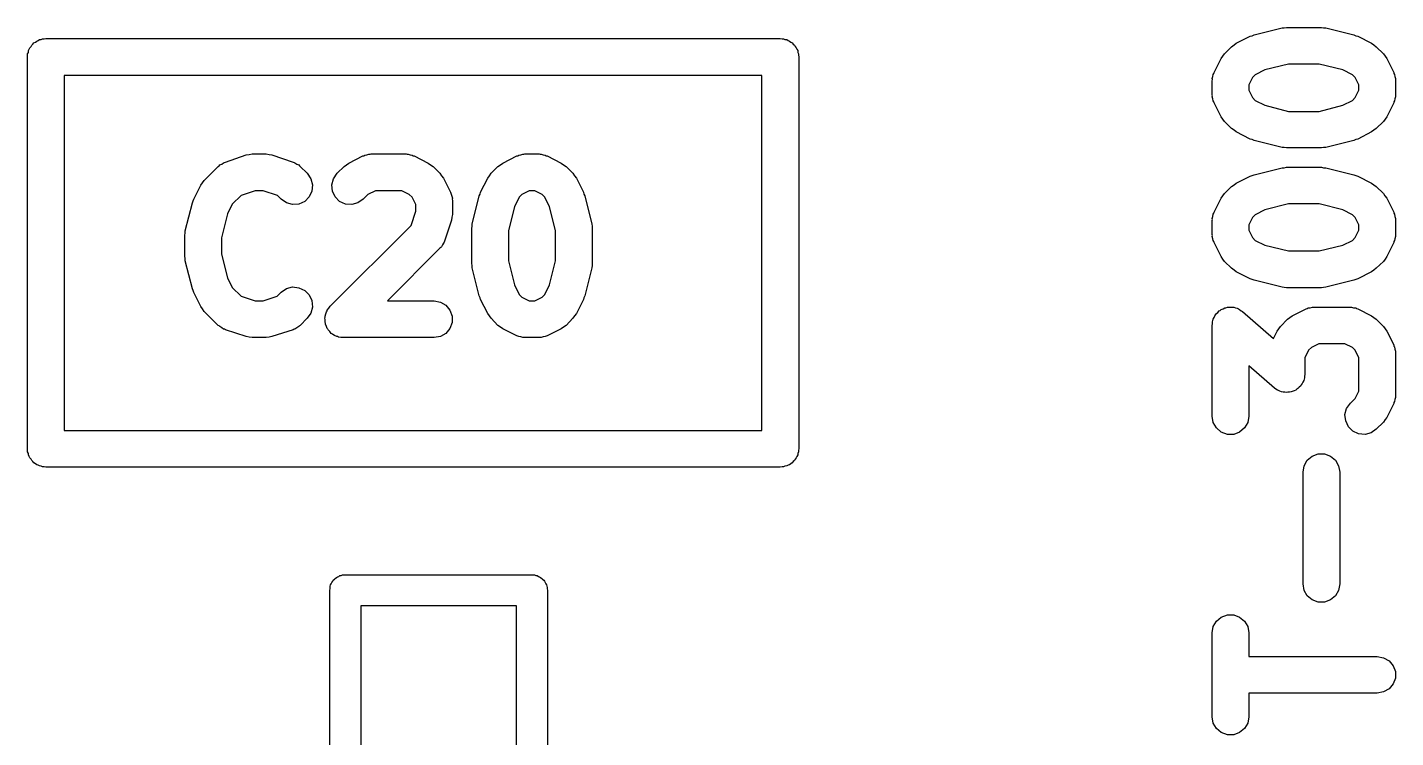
# Model space of a CAD drawing. Extents: x 103.2 to 159.1, y -150.7 to -109.
# Drawn here: x 153.36 to 158.95, y -127.13 to -124.23 of the extents above; entities that cross this region are included whole.
import ezdxf

# ---------------------------------------------------------------- set-up
doc = ezdxf.new("R2010")
doc.units = 0
doc.header["$MEASUREMENT"] = 0
doc.layers.add('BLACK', color=7, linetype='CONTINUOUS')

msp = doc.modelspace()

# ---------------------------------------------------------------- linework, layer by layer
at = {"layer": 'Black'}
for p, q in [((153.402, -124.281), (153.408, -124.277)), ((153.408, -124.277), (153.414, -124.276)), ((153.414, -124.276), (153.42, -124.274)), ((153.42, -124.274), (153.427, -124.274)), ((153.427, -124.274), (153.433, -124.273)), ((153.433, -124.273), (156.433, -124.273)), ((156.433, -124.273), (156.44, -124.274)), ((156.44, -124.274), (156.446, -124.274)), ((156.446, -124.274), (156.452, -124.276)), ((156.452, -124.276), (156.459, -124.277)), ((156.459, -124.277), (156.465, -124.281)), ((158.295, -124.292), (158.352, -124.263)), ((158.352, -124.263), (158.36, -124.261)), ((158.36, -124.261), (158.368, -124.258)), ((158.368, -124.258), (158.482, -124.229)), ((158.482, -124.229), (158.491, -124.229)), ((158.491, -124.229), (158.5, -124.227)), ((158.5, -124.227), (158.643, -124.227)), ((158.643, -124.227), (158.652, -124.229)), ((158.652, -124.229), (158.661, -124.229)), ((158.661, -124.229), (158.775, -124.258)), ((158.775, -124.258), (158.783, -124.261)), ((158.783, -124.261), (158.791, -124.263)), ((158.791, -124.263), (158.848, -124.292)), ((153.359, -124.335), (153.362, -124.329)), ((153.362, -124.329), (153.363, -124.322)), ((153.363, -124.322), (153.366, -124.316)), ((153.366, -124.316), (153.368, -124.31)), ((153.368, -124.31), (153.373, -124.305)), ((153.373, -124.305), (153.376, -124.3)), ((153.376, -124.3), (153.381, -124.295)), ((153.381, -124.295), (153.385, -124.29)), ((153.385, -124.29), (153.391, -124.287)), ((153.391, -124.287), (153.396, -124.283)), ((153.396, -124.283), (153.402, -124.281)), ((156.465, -124.281), (156.471, -124.283)), ((156.471, -124.283), (156.476, -124.287)), ((156.476, -124.287), (156.482, -124.29)), ((156.482, -124.29), (156.486, -124.295)), ((156.486, -124.295), (156.491, -124.3)), ((156.491, -124.3), (156.494, -124.305)), ((156.494, -124.305), (156.498, -124.31)), ((156.498, -124.31), (156.5, -124.316)), ((156.5, -124.316), (156.504, -124.322)), ((156.504, -124.322), (156.505, -124.329)), ((156.505, -124.329), (156.507, -124.335)), ((158.247, -124.335), (158.276, -124.306)), ((158.276, -124.306), (158.286, -124.299)), ((158.286, -124.299), (158.295, -124.292)), ((158.848, -124.292), (158.857, -124.299)), ((158.857, -124.299), (158.867, -124.306)), ((158.867, -124.306), (158.896, -124.335)), ((153.358, -124.348), (153.359, -124.341)), ((153.358, -125.948), (153.358, -124.348)), ((153.359, -124.341), (153.359, -124.335)), ((156.507, -124.335), (156.507, -124.341)), ((156.507, -124.341), (156.508, -124.348)), ((156.508, -124.348), (156.508, -125.948)), ((158.205, -124.411), (158.233, -124.354)), ((158.233, -124.354), (158.24, -124.344)), ((158.24, -124.344), (158.247, -124.335)), ((158.509, -124.377), (158.412, -124.401)), ((158.634, -124.377), (158.509, -124.377)), ((158.731, -124.401), (158.634, -124.377)), ((158.896, -124.335), (158.903, -124.344)), ((158.903, -124.344), (158.91, -124.354)), ((158.91, -124.354), (158.938, -124.411)), ((156.358, -124.423), (153.508, -124.423)), ((153.508, -124.423), (153.508, -125.873)), ((156.358, -125.873), (156.358, -124.423)), ((158.197, -124.436), (158.2, -124.428)), ((158.198, -124.44), (158.197, -124.436)), ((158.197, -124.445), (158.198, -124.44)), ((158.2, -124.428), (158.201, -124.419)), ((158.201, -124.419), (158.203, -124.415)), ((158.203, -124.415), (158.205, -124.411)), ((158.362, -124.432), (158.347, -124.462)), ((158.373, -124.421), (158.362, -124.432)), ((158.412, -124.401), (158.373, -124.421)), ((158.77, -124.421), (158.731, -124.401)), ((158.781, -124.432), (158.77, -124.421)), ((158.796, -124.462), (158.781, -124.432)), ((158.938, -124.411), (158.939, -124.415)), ((158.939, -124.415), (158.942, -124.419)), ((158.942, -124.419), (158.943, -124.428)), ((158.943, -124.428), (158.946, -124.436)), ((158.946, -124.436), (158.945, -124.44)), ((158.945, -124.44), (158.946, -124.445)), ((158.197, -124.502), (158.197, -124.445)), ((158.347, -124.462), (158.347, -124.484)), ((158.347, -124.484), (158.362, -124.514)), ((158.781, -124.514), (158.796, -124.484)), ((158.796, -124.484), (158.796, -124.462)), ((158.946, -124.445), (158.946, -124.502)), ((158.198, -124.506), (158.197, -124.502)), ((158.197, -124.51), (158.198, -124.506)), ((158.2, -124.519), (158.197, -124.51)), ((158.201, -124.527), (158.2, -124.519)), ((158.203, -124.531), (158.201, -124.527)), ((158.205, -124.535), (158.203, -124.531)), ((158.233, -124.592), (158.205, -124.535)), ((158.362, -124.514), (158.373, -124.526)), ((158.373, -124.526), (158.412, -124.545)), ((158.412, -124.545), (158.509, -124.57)), ((158.634, -124.57), (158.731, -124.545)), ((158.731, -124.545), (158.77, -124.526)), ((158.77, -124.526), (158.781, -124.514)), ((158.938, -124.535), (158.91, -124.592)), ((158.939, -124.531), (158.938, -124.535)), ((158.942, -124.527), (158.939, -124.531)), ((158.943, -124.519), (158.942, -124.527)), ((158.946, -124.51), (158.943, -124.519)), ((158.946, -124.502), (158.945, -124.506)), ((158.945, -124.506), (158.946, -124.51)), ((158.24, -124.602), (158.233, -124.592)), ((158.247, -124.612), (158.24, -124.602)), ((158.276, -124.64), (158.247, -124.612)), ((158.509, -124.57), (158.634, -124.57)), ((158.896, -124.612), (158.867, -124.64)), ((158.903, -124.602), (158.896, -124.612)), ((158.91, -124.592), (158.903, -124.602)), ((158.286, -124.647), (158.276, -124.64)), ((158.295, -124.654), (158.286, -124.647)), ((158.352, -124.683), (158.295, -124.654)), ((158.848, -124.654), (158.791, -124.683)), ((158.857, -124.647), (158.848, -124.654)), ((158.867, -124.64), (158.857, -124.647)), ((158.36, -124.685), (158.352, -124.683)), ((158.368, -124.689), (158.36, -124.685)), ((158.482, -124.717), (158.368, -124.689)), ((158.491, -124.718), (158.482, -124.717)), ((158.5, -124.719), (158.491, -124.718)), ((158.643, -124.719), (158.5, -124.719)), ((158.652, -124.718), (158.643, -124.719)), ((158.661, -124.717), (158.652, -124.718)), ((158.775, -124.689), (158.661, -124.717)), ((158.783, -124.685), (158.775, -124.689)), ((158.791, -124.683), (158.783, -124.685)), ((154.152, -124.785), (154.159, -124.78)), ((154.159, -124.78), (154.163, -124.779)), ((154.163, -124.779), (154.167, -124.777)), ((154.167, -124.777), (154.252, -124.748)), ((154.252, -124.748), (154.264, -124.746)), ((154.264, -124.746), (154.276, -124.744)), ((154.276, -124.744), (154.333, -124.744)), ((154.333, -124.744), (154.345, -124.746)), ((154.345, -124.746), (154.357, -124.748)), ((154.357, -124.748), (154.443, -124.777)), ((154.443, -124.777), (154.447, -124.779)), ((154.447, -124.779), (154.451, -124.78)), ((154.451, -124.78), (154.458, -124.785)), ((154.671, -124.781), (154.728, -124.752)), ((154.728, -124.752), (154.732, -124.751)), ((154.732, -124.751), (154.736, -124.749)), ((154.736, -124.749), (154.745, -124.747)), ((154.745, -124.747), (154.753, -124.745)), ((154.753, -124.745), (154.758, -124.745)), ((154.758, -124.745), (154.762, -124.744)), ((154.762, -124.744), (154.905, -124.744)), ((154.905, -124.744), (154.909, -124.745)), ((154.909, -124.745), (154.913, -124.745)), ((154.913, -124.745), (154.922, -124.747)), ((154.922, -124.747), (154.93, -124.749)), ((154.93, -124.749), (154.934, -124.751)), ((154.934, -124.751), (154.938, -124.752)), ((154.938, -124.752), (154.995, -124.781)), ((155.3, -124.781), (155.357, -124.752)), ((155.357, -124.752), (155.361, -124.751)), ((155.361, -124.751), (155.365, -124.749)), ((155.365, -124.749), (155.373, -124.747)), ((155.373, -124.747), (155.382, -124.745)), ((155.382, -124.745), (155.386, -124.745)), ((155.386, -124.745), (155.39, -124.744)), ((155.39, -124.744), (155.448, -124.744)), ((155.448, -124.744), (155.452, -124.745)), ((155.452, -124.745), (155.456, -124.745)), ((155.456, -124.745), (155.465, -124.747)), ((155.465, -124.747), (155.473, -124.749)), ((155.473, -124.749), (155.477, -124.751)), ((155.477, -124.751), (155.481, -124.752)), ((155.481, -124.752), (155.538, -124.781)), ((154.08, -124.852), (154.137, -124.795)), ((154.137, -124.795), (154.141, -124.792)), ((154.141, -124.792), (154.144, -124.789)), ((154.144, -124.789), (154.152, -124.785)), ((154.458, -124.785), (154.466, -124.789)), ((154.466, -124.789), (154.469, -124.792)), ((154.469, -124.792), (154.472, -124.795)), ((154.472, -124.795), (154.501, -124.823)), ((154.501, -124.823), (154.516, -124.845)), ((154.608, -124.845), (154.623, -124.823)), ((154.623, -124.823), (154.652, -124.795)), ((154.652, -124.795), (154.662, -124.788)), ((154.662, -124.788), (154.671, -124.781)), ((154.995, -124.781), (155.005, -124.788)), ((155.005, -124.788), (155.015, -124.795)), ((155.015, -124.795), (155.043, -124.823)), ((155.043, -124.823), (155.05, -124.833)), ((155.05, -124.833), (155.058, -124.843)), ((155.238, -124.843), (155.245, -124.833)), ((155.245, -124.833), (155.252, -124.823)), ((155.252, -124.823), (155.28, -124.795)), ((155.28, -124.795), (155.29, -124.788)), ((155.29, -124.788), (155.3, -124.781)), ((155.538, -124.781), (155.548, -124.788)), ((155.548, -124.788), (155.558, -124.795)), ((155.558, -124.795), (155.586, -124.823)), ((155.586, -124.823), (155.593, -124.833)), ((155.593, -124.833), (155.6, -124.843)), ((158.295, -124.863), (158.352, -124.834)), ((158.352, -124.834), (158.36, -124.832)), ((158.36, -124.832), (158.368, -124.829)), ((158.368, -124.829), (158.482, -124.8)), ((158.482, -124.8), (158.491, -124.8)), ((158.491, -124.8), (158.5, -124.798)), ((158.5, -124.798), (158.643, -124.798)), ((158.643, -124.798), (158.652, -124.8)), ((158.652, -124.8), (158.661, -124.8)), ((158.661, -124.8), (158.775, -124.829)), ((158.775, -124.829), (158.783, -124.832)), ((158.783, -124.832), (158.791, -124.834)), ((158.791, -124.834), (158.848, -124.863)), ((154.038, -124.929), (154.066, -124.871)), ((154.066, -124.871), (154.073, -124.862)), ((154.073, -124.862), (154.08, -124.852)), ((154.516, -124.845), (154.522, -124.87)), ((154.522, -124.87), (154.52, -124.896)), ((154.601, -124.87), (154.608, -124.845)), ((154.604, -124.896), (154.601, -124.87)), ((155.058, -124.843), (155.086, -124.9)), ((155.209, -124.9), (155.238, -124.843)), ((155.6, -124.843), (155.629, -124.9)), ((158.247, -124.906), (158.276, -124.877)), ((158.276, -124.877), (158.286, -124.87)), ((158.286, -124.87), (158.295, -124.863)), ((158.848, -124.863), (158.857, -124.87)), ((158.857, -124.87), (158.867, -124.877)), ((158.867, -124.877), (158.896, -124.906)), ((154.003, -125.058), (154.032, -124.944)), ((154.032, -124.944), (154.035, -124.936)), ((154.035, -124.936), (154.038, -124.929)), ((154.231, -124.913), (154.195, -124.949)), ((154.288, -124.894), (154.231, -124.913)), ((154.321, -124.894), (154.288, -124.894)), ((154.379, -124.913), (154.321, -124.894)), ((154.395, -124.929), (154.379, -124.913)), ((154.416, -124.944), (154.395, -124.929)), ((154.441, -124.951), (154.416, -124.944)), ((154.491, -124.938), (154.467, -124.949)), ((154.509, -124.919), (154.491, -124.938)), ((154.52, -124.896), (154.509, -124.919)), ((154.615, -124.919), (154.604, -124.896)), ((154.633, -124.938), (154.615, -124.919)), ((154.657, -124.949), (154.633, -124.938)), ((154.708, -124.944), (154.683, -124.951)), ((154.729, -124.929), (154.708, -124.944)), ((154.749, -124.909), (154.729, -124.929)), ((154.78, -124.894), (154.749, -124.909)), ((154.887, -124.894), (154.78, -124.894)), ((154.917, -124.909), (154.887, -124.894)), ((154.929, -124.921), (154.917, -124.909)), ((154.944, -124.951), (154.929, -124.921)), ((155.086, -124.9), (155.087, -124.904)), ((155.087, -124.904), (155.089, -124.908)), ((155.089, -124.908), (155.091, -124.917)), ((155.091, -124.917), (155.094, -124.925)), ((155.094, -124.925), (155.093, -124.929)), ((155.093, -124.929), (155.094, -124.934)), ((155.094, -124.934), (155.094, -124.991)), ((155.175, -125.03), (155.203, -124.915)), ((155.203, -124.915), (155.207, -124.908)), ((155.207, -124.908), (155.209, -124.9)), ((155.366, -124.921), (155.347, -124.96)), ((155.378, -124.909), (155.366, -124.921)), ((155.408, -124.894), (155.378, -124.909)), ((155.43, -124.894), (155.408, -124.894)), ((155.46, -124.909), (155.43, -124.894)), ((155.472, -124.921), (155.46, -124.909)), ((155.491, -124.96), (155.472, -124.921)), ((155.629, -124.9), (155.631, -124.908)), ((155.631, -124.908), (155.635, -124.915)), ((155.635, -124.915), (155.663, -125.03)), ((158.205, -124.982), (158.233, -124.925)), ((158.233, -124.925), (158.24, -124.915)), ((158.24, -124.915), (158.247, -124.906)), ((158.896, -124.906), (158.902, -124.915)), ((158.902, -124.915), (158.91, -124.925)), ((158.91, -124.925), (158.938, -124.982)), ((154.175, -124.988), (154.151, -125.086)), ((154.195, -124.949), (154.175, -124.988)), ((154.467, -124.949), (154.441, -124.951)), ((154.683, -124.951), (154.657, -124.949)), ((154.925, -125.036), (154.944, -124.978)), ((154.944, -124.978), (154.944, -124.951)), ((155.092, -125.002), (155.09, -125.014)), ((155.094, -124.991), (155.092, -125.002)), ((155.347, -124.96), (155.323, -125.057)), ((155.515, -125.057), (155.491, -124.96)), ((158.197, -125.007), (158.2, -124.999)), ((158.2, -124.999), (158.201, -124.99)), ((158.201, -124.99), (158.203, -124.986)), ((158.203, -124.986), (158.205, -124.982)), ((158.362, -125.003), (158.347, -125.033)), ((158.373, -124.992), (158.362, -125.003)), ((158.412, -124.972), (158.373, -124.992)), ((158.509, -124.948), (158.412, -124.972)), ((158.634, -124.948), (158.509, -124.948)), ((158.731, -124.972), (158.634, -124.948)), ((158.77, -124.992), (158.731, -124.972)), ((158.781, -125.003), (158.77, -124.992)), ((158.796, -125.033), (158.781, -125.003)), ((158.938, -124.982), (158.939, -124.986)), ((158.939, -124.986), (158.942, -124.99)), ((158.942, -124.99), (158.943, -124.999)), ((158.943, -124.999), (158.946, -125.007)), ((154.003, -125.067), (154.003, -125.058)), ((154.595, -125.366), (154.925, -125.036)), ((155.09, -125.014), (155.062, -125.1)), ((155.173, -125.048), (155.174, -125.039)), ((155.173, -125.191), (155.173, -125.048)), ((155.174, -125.039), (155.175, -125.03)), ((155.323, -125.057), (155.323, -125.181)), ((155.515, -125.181), (155.515, -125.057)), ((155.663, -125.03), (155.664, -125.039)), ((155.664, -125.039), (155.665, -125.048)), ((155.665, -125.048), (155.665, -125.191)), ((158.198, -125.011), (158.197, -125.007)), ((158.197, -125.016), (158.198, -125.011)), ((158.197, -125.073), (158.197, -125.016)), ((158.347, -125.033), (158.347, -125.055)), ((158.347, -125.055), (158.362, -125.085)), ((158.781, -125.085), (158.796, -125.055)), ((158.796, -125.055), (158.796, -125.033)), ((158.946, -125.007), (158.945, -125.011)), ((158.945, -125.011), (158.946, -125.016)), ((158.946, -125.016), (158.946, -125.073)), ((154.001, -125.076), (154.003, -125.067)), ((154.001, -125.162), (154.001, -125.076)), ((154.151, -125.086), (154.151, -125.153)), ((155.053, -125.115), (155.049, -125.123)), ((155.058, -125.108), (155.053, -125.115)), ((155.06, -125.104), (155.058, -125.108)), ((155.062, -125.1), (155.06, -125.104)), ((158.198, -125.077), (158.197, -125.073)), ((158.197, -125.081), (158.198, -125.077)), ((158.2, -125.09), (158.197, -125.081)), ((158.201, -125.098), (158.2, -125.09)), ((158.203, -125.102), (158.201, -125.098)), ((158.205, -125.106), (158.203, -125.102)), ((158.233, -125.163), (158.205, -125.106)), ((158.362, -125.085), (158.373, -125.097)), ((158.373, -125.097), (158.412, -125.116)), ((158.731, -125.116), (158.77, -125.097)), ((158.77, -125.097), (158.781, -125.085)), ((158.938, -125.106), (158.91, -125.163)), ((158.939, -125.102), (158.938, -125.106)), ((158.942, -125.098), (158.939, -125.102)), ((158.943, -125.09), (158.942, -125.098)), ((158.946, -125.081), (158.943, -125.09)), ((158.946, -125.073), (158.945, -125.077)), ((158.945, -125.077), (158.946, -125.081)), ((154.003, -125.171), (154.001, -125.162)), ((154.003, -125.18), (154.003, -125.171)), ((154.151, -125.153), (154.175, -125.25)), ((155.043, -125.129), (154.829, -125.344)), ((155.046, -125.126), (155.043, -125.129)), ((155.049, -125.123), (155.046, -125.126)), ((158.24, -125.173), (158.233, -125.163)), ((158.412, -125.116), (158.509, -125.14)), ((158.509, -125.14), (158.634, -125.14)), ((158.634, -125.14), (158.731, -125.116)), ((158.91, -125.163), (158.903, -125.173)), ((154.032, -125.295), (154.003, -125.18)), ((155.174, -125.2), (155.173, -125.191)), ((155.175, -125.209), (155.174, -125.2)), ((155.203, -125.323), (155.175, -125.209)), ((155.323, -125.181), (155.347, -125.279)), ((155.491, -125.279), (155.515, -125.181)), ((155.663, -125.209), (155.635, -125.323)), ((155.664, -125.2), (155.663, -125.209)), ((155.665, -125.191), (155.664, -125.2)), ((158.247, -125.183), (158.24, -125.173)), ((158.276, -125.211), (158.247, -125.183)), ((158.286, -125.218), (158.276, -125.211)), ((158.295, -125.225), (158.286, -125.218)), ((158.352, -125.254), (158.295, -125.225)), ((158.848, -125.225), (158.791, -125.254)), ((158.857, -125.218), (158.848, -125.225)), ((158.867, -125.211), (158.857, -125.218)), ((158.896, -125.183), (158.867, -125.211)), ((158.903, -125.173), (158.896, -125.183)), ((154.175, -125.25), (154.195, -125.289)), ((155.347, -125.279), (155.366, -125.318)), ((155.472, -125.318), (155.491, -125.279)), ((158.36, -125.256), (158.352, -125.254)), ((158.368, -125.26), (158.36, -125.256)), ((158.482, -125.288), (158.368, -125.26)), ((158.775, -125.26), (158.661, -125.288)), ((158.783, -125.256), (158.775, -125.26)), ((158.791, -125.254), (158.783, -125.256)), ((154.035, -125.302), (154.032, -125.295)), ((154.038, -125.31), (154.035, -125.302)), ((154.066, -125.367), (154.038, -125.31)), ((154.195, -125.289), (154.231, -125.325)), ((154.231, -125.325), (154.288, -125.344)), ((154.321, -125.344), (154.378, -125.325)), ((154.378, -125.325), (154.395, -125.309)), ((154.395, -125.309), (154.416, -125.294)), ((154.416, -125.294), (154.441, -125.287)), ((154.441, -125.287), (154.467, -125.29)), ((154.467, -125.29), (154.491, -125.301)), ((154.491, -125.301), (154.509, -125.319)), ((154.509, -125.319), (154.52, -125.343)), ((155.207, -125.331), (155.203, -125.323)), ((155.209, -125.338), (155.207, -125.331)), ((155.238, -125.396), (155.209, -125.338)), ((155.366, -125.318), (155.378, -125.329)), ((155.378, -125.329), (155.408, -125.344)), ((155.43, -125.344), (155.46, -125.329)), ((155.46, -125.329), (155.472, -125.318)), ((155.629, -125.338), (155.6, -125.396)), ((155.631, -125.331), (155.629, -125.338)), ((155.635, -125.323), (155.631, -125.331)), ((158.491, -125.289), (158.482, -125.288)), ((158.5, -125.29), (158.491, -125.289)), ((158.643, -125.29), (158.5, -125.29)), ((158.652, -125.289), (158.643, -125.29)), ((158.661, -125.288), (158.652, -125.289)), ((154.073, -125.377), (154.066, -125.367)), ((154.08, -125.387), (154.073, -125.377)), ((154.137, -125.444), (154.08, -125.387)), ((154.288, -125.344), (154.321, -125.344)), ((154.516, -125.394), (154.501, -125.415)), ((154.522, -125.369), (154.516, -125.394)), ((154.52, -125.343), (154.522, -125.369)), ((154.577, -125.397), (154.58, -125.388)), ((154.58, -125.388), (154.582, -125.385)), ((154.582, -125.385), (154.583, -125.382)), ((154.583, -125.382), (154.589, -125.374)), ((154.589, -125.374), (154.595, -125.366)), ((154.829, -125.344), (155.019, -125.344)), ((155.019, -125.344), (155.045, -125.349)), ((155.045, -125.349), (155.067, -125.362)), ((155.067, -125.362), (155.084, -125.382)), ((155.084, -125.382), (155.093, -125.406)), ((155.408, -125.344), (155.43, -125.344)), ((158.214, -125.396), (158.22, -125.391)), ((158.22, -125.391), (158.225, -125.385)), ((158.225, -125.385), (158.23, -125.383)), ((158.23, -125.383), (158.234, -125.379)), ((158.234, -125.379), (158.241, -125.376)), ((158.241, -125.376), (158.248, -125.373)), ((158.248, -125.373), (158.253, -125.372)), ((158.253, -125.372), (158.259, -125.37)), ((158.259, -125.37), (158.266, -125.37)), ((158.266, -125.37), (158.273, -125.369)), ((158.273, -125.369), (158.279, -125.37)), ((158.279, -125.37), (158.285, -125.37)), ((158.285, -125.37), (158.292, -125.372)), ((158.292, -125.372), (158.299, -125.374)), ((158.299, -125.374), (158.304, -125.377)), ((158.304, -125.377), (158.309, -125.379)), ((158.309, -125.379), (158.315, -125.384)), ((158.315, -125.384), (158.321, -125.387)), ((158.321, -125.387), (158.447, -125.497)), ((158.524, -125.405), (158.581, -125.377)), ((158.581, -125.377), (158.585, -125.375)), ((158.585, -125.375), (158.589, -125.373)), ((158.589, -125.373), (158.597, -125.372)), ((158.597, -125.372), (158.606, -125.369)), ((158.606, -125.369), (158.61, -125.37)), ((158.61, -125.37), (158.614, -125.369)), ((158.614, -125.369), (158.757, -125.369)), ((158.757, -125.369), (158.761, -125.37)), ((158.761, -125.37), (158.766, -125.369)), ((158.766, -125.369), (158.774, -125.372)), ((158.774, -125.372), (158.783, -125.373)), ((158.783, -125.373), (158.786, -125.375)), ((158.786, -125.375), (158.791, -125.377)), ((158.791, -125.377), (158.848, -125.405)), ((154.141, -125.446), (154.137, -125.444)), ((154.144, -125.449), (154.141, -125.446)), ((154.152, -125.454), (154.144, -125.449)), ((154.466, -125.449), (154.458, -125.454)), ((154.469, -125.446), (154.466, -125.449)), ((154.472, -125.444), (154.469, -125.446)), ((154.501, -125.415), (154.472, -125.444)), ((154.573, -125.413), (154.574, -125.41)), ((154.574, -125.422), (154.573, -125.413)), ((154.574, -125.406), (154.577, -125.397)), ((154.574, -125.41), (154.574, -125.406)), ((154.574, -125.432), (154.574, -125.422)), ((154.575, -125.435), (154.574, -125.432)), ((154.575, -125.439), (154.575, -125.435)), ((154.579, -125.448), (154.575, -125.439)), ((154.583, -125.457), (154.579, -125.448)), ((155.093, -125.432), (155.084, -125.457)), ((155.093, -125.406), (155.093, -125.432)), ((155.245, -125.405), (155.238, -125.396)), ((155.252, -125.415), (155.245, -125.405)), ((155.28, -125.444), (155.252, -125.415)), ((155.29, -125.451), (155.28, -125.444)), ((155.558, -125.444), (155.548, -125.451)), ((155.586, -125.415), (155.558, -125.444)), ((155.593, -125.405), (155.586, -125.415)), ((155.6, -125.396), (155.593, -125.405)), ((158.197, -125.444), (158.198, -125.437)), ((158.197, -125.815), (158.197, -125.444)), ((158.198, -125.429), (158.2, -125.424)), ((158.198, -125.437), (158.198, -125.429)), ((158.2, -125.424), (158.201, -125.418)), ((158.201, -125.418), (158.205, -125.412)), ((158.205, -125.412), (158.208, -125.405)), ((158.208, -125.405), (158.211, -125.401)), ((158.211, -125.401), (158.214, -125.396)), ((158.469, -125.458), (158.476, -125.448)), ((158.476, -125.448), (158.504, -125.419)), ((158.504, -125.419), (158.514, -125.412)), ((158.514, -125.412), (158.524, -125.405)), ((158.848, -125.405), (158.857, -125.412)), ((158.857, -125.412), (158.867, -125.419)), ((158.867, -125.419), (158.896, -125.448)), ((158.896, -125.448), (158.903, -125.458)), ((154.159, -125.459), (154.152, -125.454)), ((154.163, -125.46), (154.159, -125.459)), ((154.167, -125.462), (154.163, -125.46)), ((154.252, -125.49), (154.167, -125.462)), ((154.264, -125.492), (154.252, -125.49)), ((154.276, -125.494), (154.264, -125.492)), ((154.333, -125.494), (154.276, -125.494)), ((154.345, -125.492), (154.333, -125.494)), ((154.357, -125.49), (154.345, -125.492)), ((154.443, -125.462), (154.357, -125.49)), ((154.447, -125.46), (154.443, -125.462)), ((154.451, -125.459), (154.447, -125.46)), ((154.458, -125.454), (154.451, -125.459)), ((154.585, -125.459), (154.583, -125.457)), ((154.586, -125.462), (154.585, -125.459)), ((154.593, -125.469), (154.586, -125.462)), ((154.599, -125.477), (154.593, -125.469)), ((154.602, -125.478), (154.599, -125.477)), ((154.605, -125.481), (154.602, -125.478)), ((154.613, -125.485), (154.605, -125.481)), ((154.622, -125.49), (154.613, -125.485)), ((154.625, -125.49), (154.622, -125.49)), ((154.628, -125.492), (154.625, -125.49)), ((154.638, -125.493), (154.628, -125.492)), ((154.648, -125.494), (154.638, -125.493)), ((155.019, -125.494), (154.648, -125.494)), ((155.045, -125.49), (155.019, -125.494)), ((155.067, -125.477), (155.045, -125.49)), ((155.084, -125.457), (155.067, -125.477)), ((155.3, -125.458), (155.29, -125.451)), ((155.357, -125.486), (155.3, -125.458)), ((155.361, -125.488), (155.357, -125.486)), ((155.365, -125.49), (155.361, -125.488)), ((155.373, -125.491), (155.365, -125.49)), ((155.382, -125.494), (155.373, -125.491)), ((155.386, -125.493), (155.382, -125.494)), ((155.39, -125.494), (155.386, -125.493)), ((155.448, -125.494), (155.39, -125.494)), ((155.452, -125.493), (155.448, -125.494)), ((155.456, -125.494), (155.452, -125.493)), ((155.465, -125.491), (155.456, -125.494)), ((155.473, -125.49), (155.465, -125.491)), ((155.477, -125.488), (155.473, -125.49)), ((155.481, -125.486), (155.477, -125.488)), ((155.538, -125.458), (155.481, -125.486)), ((155.548, -125.451), (155.538, -125.458)), ((158.447, -125.497), (158.462, -125.467)), ((158.462, -125.467), (158.469, -125.458)), ((158.903, -125.458), (158.91, -125.467)), ((158.91, -125.467), (158.938, -125.524)), ((158.59, -125.545), (158.575, -125.576)), ((158.602, -125.534), (158.59, -125.545)), ((158.632, -125.519), (158.602, -125.534)), ((158.739, -125.519), (158.632, -125.519)), ((158.77, -125.534), (158.739, -125.519)), ((158.781, -125.545), (158.77, -125.534)), ((158.796, -125.576), (158.781, -125.545)), ((158.938, -125.524), (158.939, -125.529)), ((158.939, -125.529), (158.942, -125.532)), ((158.942, -125.532), (158.943, -125.541)), ((158.943, -125.541), (158.946, -125.549)), ((158.946, -125.549), (158.945, -125.554)), ((158.945, -125.554), (158.946, -125.558)), ((158.946, -125.558), (158.946, -125.729)), ((158.451, -125.7), (158.347, -125.609)), ((158.347, -125.609), (158.347, -125.815)), ((158.575, -125.576), (158.575, -125.644)), ((158.796, -125.712), (158.796, -125.576)), ((158.571, -125.669), (158.567, -125.676)), ((158.572, -125.663), (158.571, -125.669)), ((158.574, -125.658), (158.572, -125.663)), ((158.575, -125.644), (158.574, -125.651)), ((158.574, -125.651), (158.574, -125.658)), ((158.457, -125.704), (158.451, -125.7)), ((158.463, -125.708), (158.457, -125.704)), ((158.468, -125.71), (158.463, -125.708)), ((158.473, -125.713), (158.468, -125.71)), ((158.48, -125.715), (158.473, -125.713)), ((158.487, -125.717), (158.48, -125.715)), ((158.493, -125.717), (158.487, -125.717)), ((158.499, -125.718), (158.493, -125.717)), ((158.506, -125.717), (158.499, -125.718)), ((158.513, -125.717), (158.506, -125.717)), ((158.519, -125.715), (158.513, -125.717)), ((158.524, -125.714), (158.519, -125.715)), ((158.531, -125.711), (158.524, -125.714)), ((158.538, -125.708), (158.531, -125.711)), ((158.542, -125.705), (158.538, -125.708)), ((158.547, -125.702), (158.542, -125.705)), ((158.552, -125.696), (158.547, -125.702)), ((158.557, -125.692), (158.552, -125.696)), ((158.56, -125.687), (158.557, -125.692)), ((158.564, -125.682), (158.56, -125.687)), ((158.567, -125.676), (158.564, -125.682)), ((158.781, -125.742), (158.796, -125.712)), ((158.946, -125.729), (158.945, -125.733)), ((158.739, -125.808), (158.746, -125.783)), ((158.746, -125.783), (158.761, -125.762)), ((158.761, -125.762), (158.781, -125.742)), ((158.938, -125.763), (158.91, -125.82)), ((158.939, -125.759), (158.938, -125.763)), ((158.942, -125.755), (158.939, -125.759)), ((158.943, -125.746), (158.942, -125.755)), ((158.946, -125.738), (158.943, -125.746)), ((158.945, -125.733), (158.946, -125.738)), ((158.201, -125.84), (158.197, -125.815)), ((158.214, -125.863), (158.201, -125.84)), ((158.342, -125.84), (158.329, -125.863)), ((158.347, -125.815), (158.342, -125.84)), ((158.742, -125.834), (158.739, -125.808)), ((158.753, -125.858), (158.742, -125.834)), ((158.896, -125.839), (158.867, -125.868)), ((158.903, -125.829), (158.896, -125.839)), ((158.91, -125.82), (158.903, -125.829)), ((153.508, -125.873), (156.358, -125.873)), ((158.234, -125.88), (158.214, -125.863)), ((158.259, -125.889), (158.234, -125.88)), ((158.285, -125.889), (158.259, -125.889)), ((158.309, -125.88), (158.285, -125.889)), ((158.329, -125.863), (158.309, -125.88)), ((158.771, -125.876), (158.753, -125.858)), ((158.795, -125.887), (158.771, -125.876)), ((158.821, -125.889), (158.795, -125.887)), ((158.846, -125.883), (158.821, -125.889)), ((158.867, -125.868), (158.846, -125.883)), ((153.359, -125.954), (153.358, -125.948)), ((156.508, -125.948), (156.507, -125.954)), ((153.359, -125.961), (153.359, -125.954)), ((153.362, -125.967), (153.359, -125.961)), ((153.363, -125.973), (153.362, -125.967)), ((153.366, -125.979), (153.363, -125.973)), ((153.368, -125.985), (153.366, -125.979)), ((153.373, -125.99), (153.368, -125.985)), ((153.376, -125.996), (153.373, -125.99)), ((153.381, -126), (153.376, -125.996)), ((153.385, -126.005), (153.381, -126)), ((153.391, -126.009), (153.385, -126.005)), ((153.396, -126.013), (153.391, -126.009)), ((156.476, -126.009), (156.471, -126.013)), ((156.482, -126.005), (156.476, -126.009)), ((156.486, -126), (156.482, -126.005)), ((156.491, -125.996), (156.486, -126)), ((156.494, -125.99), (156.491, -125.996)), ((156.498, -125.985), (156.494, -125.99)), ((156.5, -125.979), (156.498, -125.985)), ((156.504, -125.973), (156.5, -125.979)), ((156.505, -125.967), (156.504, -125.973)), ((156.507, -125.961), (156.505, -125.967)), ((156.507, -125.954), (156.507, -125.961)), ((158.572, -126.018), (158.585, -125.995)), ((158.585, -125.995), (158.605, -125.978)), ((158.605, -125.978), (158.63, -125.969)), ((158.63, -125.969), (158.656, -125.969)), ((158.656, -125.969), (158.68, -125.978)), ((158.68, -125.978), (158.7, -125.995)), ((158.7, -125.995), (158.713, -126.018)), ((153.402, -126.015), (153.396, -126.013)), ((153.408, -126.018), (153.402, -126.015)), ((153.414, -126.019), (153.408, -126.018)), ((153.42, -126.022), (153.414, -126.019)), ((153.427, -126.022), (153.42, -126.022)), ((153.433, -126.023), (153.427, -126.022)), ((156.433, -126.023), (153.433, -126.023)), ((156.44, -126.022), (156.433, -126.023)), ((156.446, -126.022), (156.44, -126.022)), ((156.452, -126.019), (156.446, -126.022)), ((156.459, -126.018), (156.452, -126.019)), ((156.465, -126.015), (156.459, -126.018)), ((156.471, -126.013), (156.465, -126.015)), ((158.568, -126.043), (158.572, -126.018)), ((158.568, -126.5), (158.568, -126.043)), ((158.713, -126.018), (158.718, -126.043)), ((158.718, -126.043), (158.718, -126.5)), ((154.594, -126.514), (154.595, -126.509)), ((154.595, -126.509), (154.596, -126.504)), ((154.596, -126.504), (154.599, -126.499)), ((154.599, -126.499), (154.601, -126.494)), ((154.601, -126.494), (154.605, -126.489)), ((154.605, -126.489), (154.607, -126.485)), ((154.607, -126.485), (154.612, -126.481)), ((154.612, -126.481), (154.615, -126.477)), ((154.615, -126.477), (154.62, -126.474)), ((154.62, -126.474), (154.624, -126.471)), ((154.624, -126.471), (154.63, -126.469)), ((154.63, -126.469), (154.634, -126.466)), ((154.634, -126.466), (154.64, -126.465)), ((154.64, -126.465), (154.645, -126.463)), ((154.645, -126.463), (154.651, -126.463)), ((154.651, -126.463), (154.656, -126.462)), ((154.656, -126.462), (155.418, -126.462)), ((155.418, -126.462), (155.424, -126.463)), ((155.424, -126.463), (155.429, -126.463)), ((155.429, -126.463), (155.434, -126.465)), ((155.434, -126.465), (155.44, -126.466)), ((155.44, -126.466), (155.445, -126.469)), ((155.445, -126.469), (155.45, -126.471)), ((155.45, -126.471), (155.454, -126.474)), ((155.454, -126.474), (155.459, -126.477)), ((155.459, -126.477), (155.462, -126.481)), ((155.462, -126.481), (155.467, -126.485)), ((155.467, -126.485), (155.47, -126.489)), ((155.47, -126.489), (155.473, -126.494)), ((155.473, -126.494), (155.475, -126.499)), ((155.475, -126.499), (155.478, -126.504)), ((155.478, -126.504), (155.479, -126.509)), ((155.479, -126.509), (155.481, -126.514)), ((158.572, -126.526), (158.568, -126.5)), ((158.718, -126.5), (158.713, -126.526)), ((154.593, -126.525), (154.594, -126.52)), ((154.593, -129.573), (154.593, -126.525)), ((154.594, -126.52), (154.594, -126.514)), ((155.481, -126.514), (155.481, -126.52)), ((155.481, -126.52), (155.482, -126.525)), ((155.482, -126.525), (155.482, -129.573)), ((158.585, -126.548), (158.572, -126.526)), ((158.605, -126.565), (158.585, -126.548)), ((158.63, -126.574), (158.605, -126.565)), ((158.68, -126.565), (158.656, -126.574)), ((158.7, -126.548), (158.68, -126.565)), ((158.713, -126.526), (158.7, -126.548)), ((154.72, -126.589), (154.72, -129.51)), ((155.355, -126.589), (154.72, -126.589)), ((155.355, -129.51), (155.355, -126.589)), ((158.656, -126.574), (158.63, -126.574)), ((158.197, -126.7), (158.201, -126.674)), ((158.201, -126.674), (158.214, -126.652)), ((158.214, -126.652), (158.234, -126.635)), ((158.234, -126.635), (158.259, -126.626)), ((158.259, -126.626), (158.285, -126.626)), ((158.285, -126.626), (158.309, -126.635)), ((158.309, -126.635), (158.329, -126.652)), ((158.329, -126.652), (158.342, -126.674)), ((158.342, -126.674), (158.347, -126.7)), ((158.197, -127.042), (158.197, -126.7)), ((158.347, -126.7), (158.347, -126.796)), ((158.347, -126.796), (158.871, -126.796)), ((158.871, -126.796), (158.897, -126.801)), ((158.897, -126.801), (158.919, -126.814)), ((158.919, -126.814), (158.936, -126.834)), ((158.936, -126.834), (158.945, -126.858)), ((158.945, -126.884), (158.936, -126.908)), ((158.945, -126.858), (158.945, -126.884)), ((158.871, -126.946), (158.347, -126.946)), ((158.347, -126.946), (158.347, -127.042)), ((158.897, -126.941), (158.871, -126.946)), ((158.919, -126.928), (158.897, -126.941)), ((158.936, -126.908), (158.919, -126.928)), ((158.201, -127.068), (158.197, -127.042)), ((158.214, -127.09), (158.201, -127.068)), ((158.342, -127.068), (158.329, -127.09)), ((158.347, -127.042), (158.342, -127.068)), ((158.234, -127.107), (158.214, -127.09)), ((158.259, -127.116), (158.234, -127.107)), ((158.285, -127.116), (158.259, -127.116)), ((158.309, -127.107), (158.285, -127.116)), ((158.329, -127.09), (158.309, -127.107))]:
    msp.add_line(p, q, dxfattribs=at)

doc.saveas('drawing.dxf')
